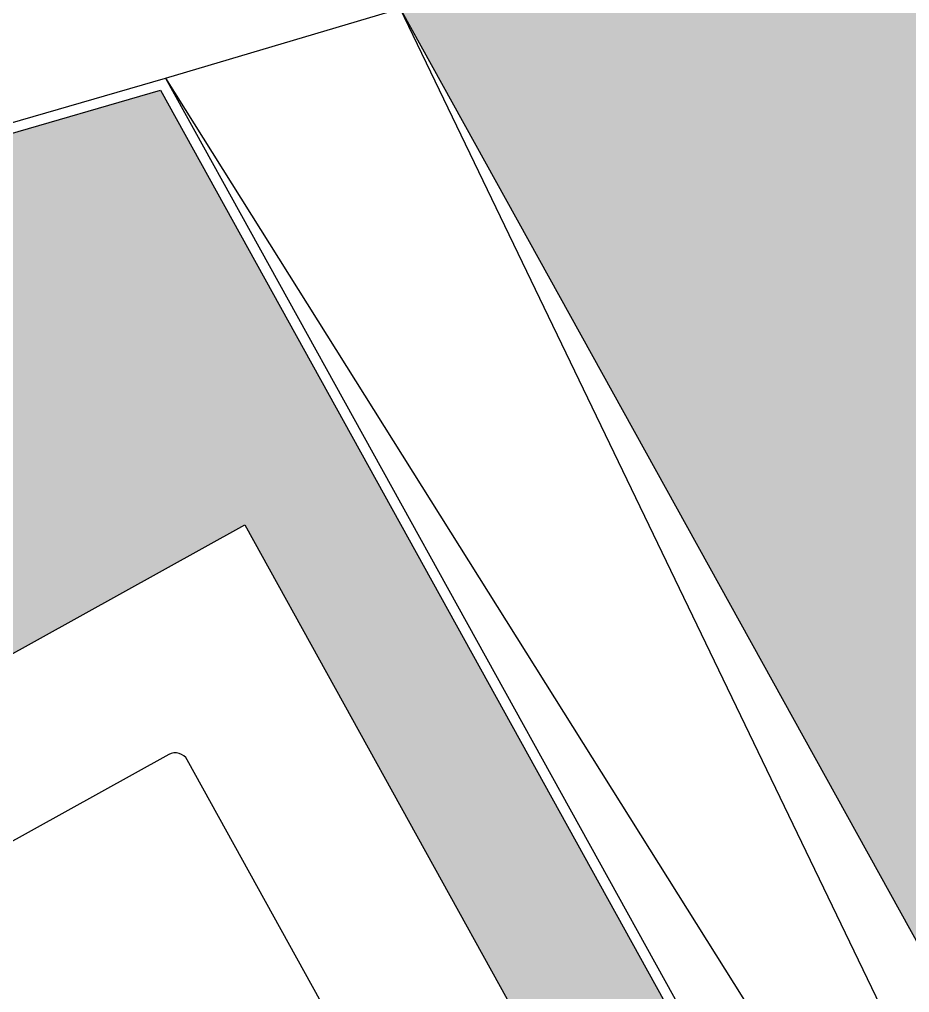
# Model space of a CAD drawing. Header units: millimetres. Extents: x 441061 to 442903, y 4515148 to 4515613.
# Drawn here: x 441653.31 to 441659.82, y 4515571.44 to 4515578.56 of the extents above; entities that cross this region are included whole.
import ezdxf

# ---------------------------------------------------------------- set-up
doc = ezdxf.new("R2010")
doc.units = ezdxf.units.MM
doc.layers.add('01_cesped', color=7, linetype='Continuous', true_color=0x659a66)
doc.layers.add('01_piscinas', color=254, linetype='Continuous')

msp = doc.modelspace()

# ---------------------------------------------------------------- hatches: boundary and pattern name
at = {"layer": '01_cesped', "true_color": 0xc1d7c2}
h = msp.add_hatch(color=9, dxfattribs=at)
h.dxf.hatch_style = 1
h.paths.add_polyline_path([(441656.0933, 4515578.6368), (441658.4242, 4515579.3255), (441660.9575, 4515580.074), (441662.666, 4515580.5736), (441664.3975, 4515581.0832), (441667.7154, 4515582.0534), (441671.0723, 4515583.0222), (441673.6491, 4515583.7463), (441676.1464, 4515584.4677), (441678.0325, 4515585.0311), (441679.5318, 4515585.4088), (441680.6484, 4515585.659), (441681.438, 4515583.5554), (441680.9566, 4515583.3373), (441680.6826, 4515583.1473), (441680.4695, 4515582.855), (441680.3313, 4515582.3195), (441680.2596, 4515581.7941), (441680.1513, 4515581.4118), (441679.9356, 4515581.1327), (441679.6173, 4515580.9558), (441679.0875, 4515580.8487), (441678.3705, 4515580.8403), (441677.6795, 4515580.8833), (441677.0425, 4515580.9226), (441676.5085, 4515580.9278), (441675.9467, 4515580.8659), (441675.5353, 4515580.7238), (441675.1968, 4515580.4454), (441674.9438, 4515579.9495), (441674.8303, 4515579.2608), (441674.8587, 4515578.4138), (441674.9638, 4515577.7187), (441675.098, 4515577.1363), (441675.2804, 4515576.5598), (441675.5703, 4515575.9024), (441675.9621, 4515575.2925), (441676.424, 4515574.8202), (441676.9979, 4515574.4751), (441677.6989, 4515574.3031), (441678.393, 4515574.3131), (441679.1392, 4515574.4731), (441679.7368, 4515574.7073), (441680.29, 4515575.0225), (441680.757, 4515575.3924), (441681.0754, 4515575.7367), (441681.4056, 4515576.2826), (441681.5685, 4515576.7969), (441681.653, 4515577.3898), (441681.6865, 4515578.0981), (441681.7126, 4515578.7451), (441681.7846, 4515579.3708), (441681.8958, 4515579.8983), (441682.0322, 4515580.391), (441682.1925, 4515580.8929), (441682.3083, 4515581.237), (441684.2645, 4515576.026), (441683.0296, 4515575.4648), (441681.6308, 4515574.8073), (441680.5486, 4515574.2799), (441679.4892, 4515573.748), (441678.7247, 4515573.3598), (441676.9851, 4515572.4624), (441676.1217, 4515572.0097), (441675.0903, 4515571.4625), (441674.4376, 4515571.1085), (441673.1438, 4515570.4065), (441672.4969, 4515570.0556), (441670.8676, 4515569.1485), (441669.0147, 4515568.1187), (441668.11, 4515567.618), (441667.257, 4515567.146), (441666.0644, 4515566.4861), (441665.0399, 4515565.9191), (441663.5792, 4515565.1107)])
h = msp.add_hatch(color=9, dxfattribs=at)
h.dxf.hatch_style = 1
h.paths.add_polyline_path([(441646.0653, 4515575.64), (441654.3386, 4515578.0384), (441661.9451, 4515564.2946), (441655.7768, 4515560.8807), (441654.4321, 4515563.3104), (441655.4382, 4515563.8673), (441654.8814, 4515564.8734), (441659.1686, 4515567.2462), (441654.9557, 4515574.8582), (441649.3561, 4515571.7591), (441652.8432, 4515565.4584), (441651.9683, 4515564.9741)])

# ---------------------------------------------------------------- linework, layer by layer
at = {"layer": '01_piscinas'}
for p, q in [((441654.3752, 4515578.1271, -0.0001), (441656.0933, 4515578.6368, -0.0001)), ((441656.0933, 4515578.6368, -0.0001), (441663.5782, 4515565.1127, 0)), ((441662.8126, 4515564.689, 0), (441656.0933, 4515578.6368, 0)), ((441622.9643, 4515569.0214, 0), (441654.3752, 4515578.1271, 0)), ((441654.3752, 4515578.1271, -0.0001), (441662.047, 4515564.2653, 0)), ((441654.3752, 4515578.1271, -0.0001), (441662.8126, 4515564.689, 0)), ((441646.0653, 4515575.64, 0), (441654.3386, 4515578.0384, -0.0001)), ((441654.3386, 4515578.0384, -0.0001), (441661.9451, 4515564.2946, 0)), ((441649.3561, 4515571.7591, 0), (441654.9557, 4515574.8582, 0)), ((441654.9557, 4515574.8582, 0), (441659.1686, 4515567.2462, 0)), ((441654.3993, 4515573.1787, 0), (441651.0745, 4515571.3386, 0)), ((441657.3438, 4515568.065, 0), (441654.5352, 4515573.1396, 0))]:
    msp.add_line(p, q, dxfattribs=at)
msp.add_arc((441654.4477, 4515573.0912, 0), 0.1, 28.96223, 118.96223, dxfattribs=at)

doc.saveas('drawing.dxf')
